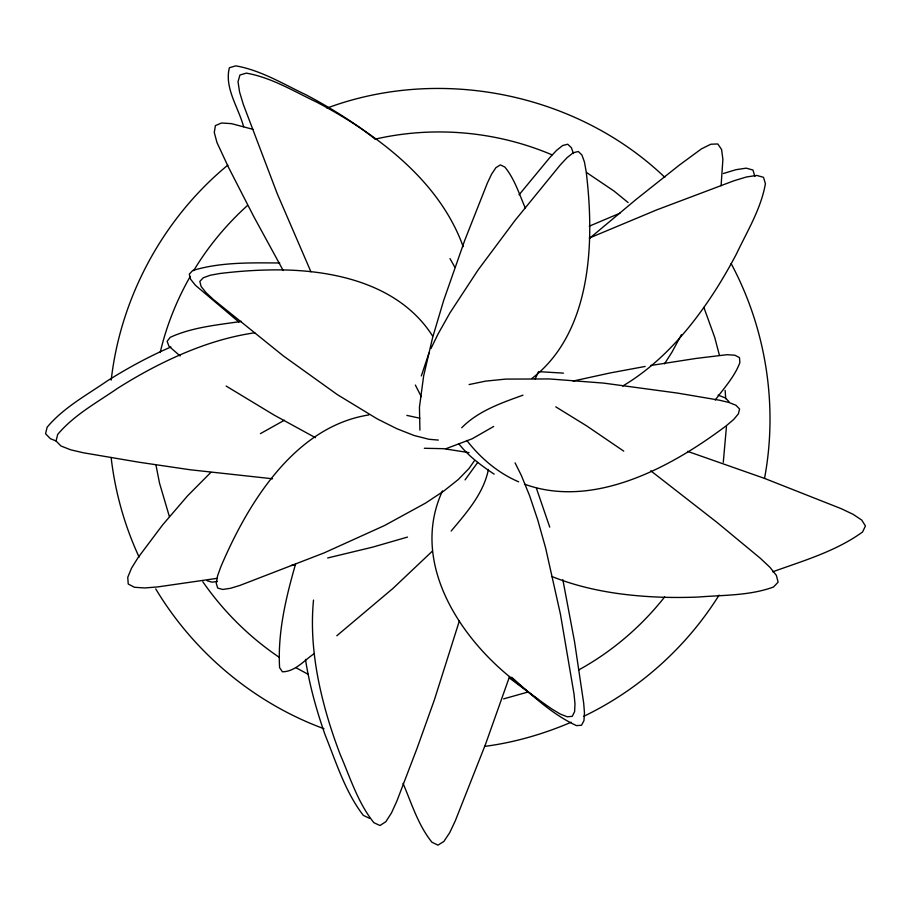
<?xml version="1.0" encoding="UTF-8"?>
<svg xmlns="http://www.w3.org/2000/svg" width="911" height="911" viewBox="0 0 911 911"><rect width="100%" height="100%" fill="white"/><g stroke="black" fill="none" stroke-linecap="round" stroke-linejoin="round"><path stroke-width="1.37" d="M726.466 426.416L723.277 462.332M313.509 600.087C309.615 640.319 316.709 680.824 328.165 719.314A983.345 410.405 33.5 0 0 340.258 754.627C350.257 777.778 357.909 802.819 373.886 822.701L379.978 825.525L385.82 821.722L391.445 812.999L396.877 801.065L416.942 748.626L434.445 699.716L459.44 620.653M721.091 185.719L722.89 159.345L721.58 149.518L717.811 143.961L710.842 144.223L701.527 148.823L679.344 165.107L636.185 199.372L589.975 237.999M111.21 380.115C120.605 297.032 163.331 218.264 227.852 165.096M488.41 469.427C483.639 493.546 466.466 512.734 451.173 531.033M764.523 478.434C778.176 405.805 766.06 328.712 731.157 263.609M421.326 375.936L428.944 353.138M160.188 352.557C166.383 325.979 176.609 300.368 190.114 276.659M295.631 563.829C285.974 597.388 277.548 632.598 279.597 667.638L282.421 671.806C295.289 671.692 304.342 660.156 314.42 653.494M509.591 676.463L485.597 744.071L455.249 820.948L449.635 832.802L443.873 841.434L437.963 845.146L431.928 842.219C418.069 825.059 411.635 803.388 403.038 783.369M442.484 490.904C410.018 560.971 458.244 636.049 512.517 679.094M430.926 348.606L438.009 334.098L450.057 312.701L478.207 269.793L515.114 220.325L560.379 164.811L567.097 157.637L573.201 152.797L578.269 151.499L581.913 154.972L584.429 161.964L586.115 171.257A754.433 314.876 52.2 0 1 589.702 220.963C590.67 277.422 579.419 342.024 531.899 378.498M681.451 334.69L671.897 352.272L664.495 363.853M474.346 460.829L468.937 468.584L458.313 479.493L443.816 491.018L425.505 503.123L384.465 525.567L324.043 552.931L239.821 585.466L230.403 588.312L222.705 589.463L217.672 588.05L216.249 583.222L217.57 575.9L220.747 567.018A754.433 314.876 82.2 0 1 242.497 522.174C269.565 473.447 310.594 424.036 368.818 414.949M193.644 270.692C208.152 246.482 226.406 224.584 247.314 205.635M719.075 595.111C686.575 647.186 638.998 689.764 583.678 716.353M465.043 479.892L477.706 462.424M715.237 400.031C724.074 388.063 734.573 376.778 739.857 362.669L739.493 357.647L734.87 355.21L727.092 354.698L696.061 358.433L650.556 365.527M519.031 194.852L549.834 157.546L556.564 150.372L562.656 145.521L567.724 144.223L571.368 147.696L573.463 153.526M664.654 596.944C641.185 626.722 611.736 651.843 578.485 670.063M461.729 427.749C478.218 410.929 501.301 402.992 522.971 395.18M432.383 551.132L392.914 588.46L336.808 635.764M210.783 472.456L187.484 495.937L162.625 524.907L138.165 557.475L131.526 568.168L127.745 577.335L128.235 584.019L134.407 587.276L144.758 587.959L157.831 586.9L217.376 578.303M493.694 426.462L472.217 438.76L446.014 448.69M260.421 433.625L284.357 420.244M622.703 386.048C662.821 362.236 693.362 325.409 717.914 286.339A983.345 410.405 82.2 0 0 736.452 253.941C747.248 231.155 761.004 208.87 765.399 183.749L763.509 177.315L756.79 175.436L746.519 176.962L733.97 180.765L656.637 209.917L589.269 238.078M170.938 346.977C148.846 356.52 127.665 368.09 107.293 380.889C86.545 395.226 63.497 407.65 47.133 427.213L45.55 433.727L50.424 438.715L56.459 441.095M589.235 226.19L619.981 213.197M571.151 722.241C543.571 734.038 514.487 742.511 484.732 746.382M326.981 108.09C440.867 65.706 576.879 93.309 664.802 177.292M527.651 692.121L503.624 698.885M772.733 571.789C803.411 560.755 835.877 551.303 862.523 532.024L865.45 525.977L861.738 520.079L853.106 514.316L841.252 508.691L764.375 478.343L687.566 451.355M407.49 537.08L372.679 547.135L327.675 557.965M723.425 173.489L735.974 169.697L746.246 168.159L752.964 170.038L754.855 176.483M469.108 384.556L485.597 381.128L505.719 379.101L549.447 378.942L603.617 383.098L677.579 393.096L719.098 400.145L728.675 402.377L735.917 405.236L739.573 408.982L738.388 413.867L733.594 419.55L726.397 425.653A754.433 314.876 -67.8 0 1 685.14 453.61C637.951 481.817 578.963 503.965 524.485 484.162M573.099 381.049L610.575 372.861L645.147 366.45M375.207 139.132C433.864 125.672 496.597 131.241 551.975 154.836M291.156 565.503L295.005 564.752M217.296 581.423L212.161 582.186L207.127 580.774M254.795 332.788C217.934 338.072 182.849 352.045 150.087 369.376A983.345 410.405 -67.8 0 0 117.826 388.166C97.09 402.503 74.03 414.915 57.666 434.479L56.083 441.004L60.969 445.991L70.625 449.795L83.391 452.778L138.745 462.184L190.126 469.757L272.56 478.776M241.461 321.378C217.467 324.976 192.403 327.163 170.163 337.355L167.123 341.374L168.99 346.26L180.127 355.962M424.321 448.269L443.714 448.69L469.04 452.642M438.339 440.081L428.922 439.273L414.163 435.526L396.934 428.739L377.291 418.923L337.332 394.611L283.423 355.973L213.14 299.298L205.966 292.568L201.126 286.475L199.828 281.397L203.29 277.764L210.293 275.236L219.585 273.551A754.433 314.876 -37.8 0 1 269.292 269.963C328.746 268.643 398.301 282.137 432.588 336.011M279.745 262.983C250.753 262.778 220.701 262.026 192.756 270.487L189.283 274.131L190.581 279.199L195.432 285.291L238.933 322.038M538.902 371.665L563.453 373.123M406.853 415.393L419.812 418.206M253.007 129.351L231.474 123.645L221.567 122.996L215.395 125.604L214.279 132.494L216.966 142.526L228.581 167.476L253.736 216.511L283.219 270.556M323.986 728.732C254.146 703.064 193.975 652.686 155.747 588.916M718.13 395.112L725.384 397.97L729.039 401.705M551.918 576.526C586.49 590.385 623.864 595.817 660.908 597.183A983.345 410.405 -37.8 0 0 698.225 597.047C723.368 595.008 749.537 595.783 773.485 587.026L778.119 582.163L776.388 575.41L769.932 567.28L760.366 558.306L717.128 522.493L650.773 470.793M518.655 481.828C498.044 473.037 480.484 458.085 466.831 440.469M369.433 818.249L363.352 815.425C345.223 791.898 336.318 762.701 325.318 735.416C316.584 710.705 309.501 685.323 305.481 659.393M315.457 437.713L274.017 415.029L226.122 386.036M295.847 667.638L308.043 674.254M555.756 406.83L586.593 425.847L623.728 451.127M586.547 172.509L614.128 191.128L628.1 202.549M494.126 474.13C481.247 465.544 468.482 456.138 458.871 443.873M538.469 699.705L509.317 677.921M279.347 657.4C249.432 637.188 223.377 611.418 202.823 581.73M374.899 138.882C353.445 121.972 330.124 107.566 306.005 94.801C283.219 84.006 260.933 70.249 235.812 65.854L229.378 67.744C224.22 88.048 238.545 107.544 243.613 126.743M511.663 677.237C531.785 695.036 551.929 714.258 576.504 725.623L581.514 725.258L583.962 720.635L584.463 712.857L583.678 703.064L574.556 641.754L562.85 579.681M450 258.587L454.817 267.196M415.348 385.046L421.292 396.684M515.068 462.856L521.399 475.576L529.678 495.903L537.752 520.01L545.587 547.841L560.436 614.208L574.044 694.114L574.989 703.907L574.602 711.685L572.233 716.342L567.223 716.798L560.299 714.065L552.214 709.213A754.433 314.876 3.5 0 1 512.506 679.094M139.076 557.02C124.534 525.624 115.082 491.838 111.131 457.459M310.936 271.82L277.286 193.827L243.362 104.549L239.57 92L238.033 81.739L239.912 75.021L246.357 73.131C271.478 77.515 293.752 91.271 316.55 102.066A983.345 410.405 -7.8 0 1 348.936 120.616C397.287 150.93 443.372 191.561 463.164 246.63M703.85 307.349L714.702 337.355L719.291 354.8M525.385 208.232C519.259 194.225 514.692 179.057 504.876 167.077L500.344 164.891L495.914 167.67L491.587 174.149L487.374 183.031L464.61 240.686L443.714 300.3L432.634 337.491L423.649 375.901L419.447 407.24L419.914 430.106M536.477 488.467L549.743 527.127M169.355 516.469L159.539 483.217L156.054 465.51M725.133 390.386L725.703 398.688M538.287 371.927A272.332 179.308 34.4 0 1 535.167 378.919"/></g></svg>
